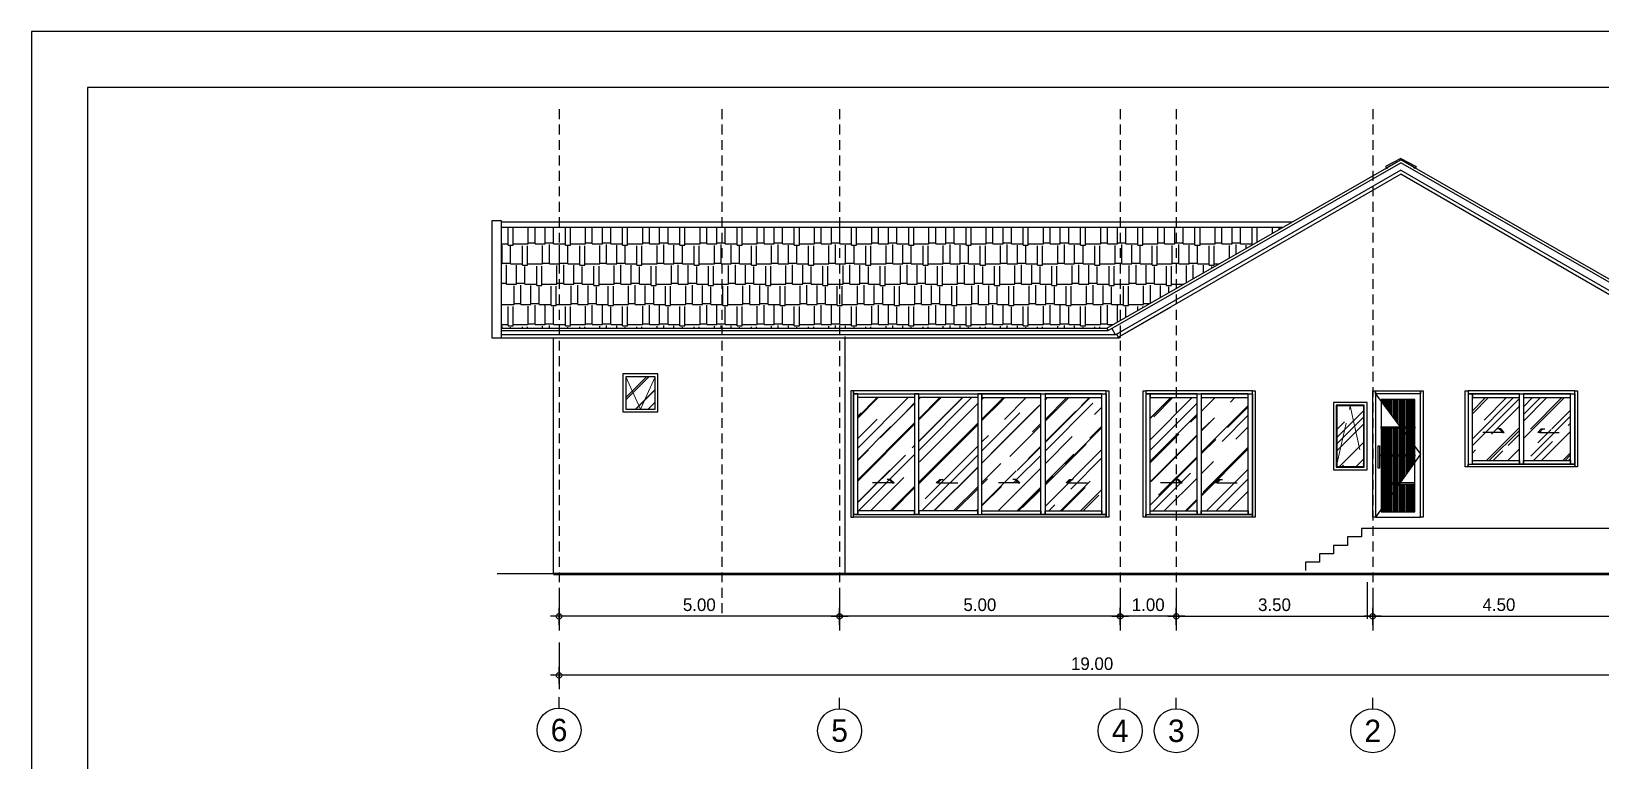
# Model space of a CAD drawing. Header units: inches. Extents: x -1366 to 1207, y -585 to 2554.
# Drawn here: x 510.58 to 538.54, y 1916.34 to 1929.32 of the extents above; entities that cross this region are included whole.
import ezdxf
from ezdxf.enums import TextEntityAlignment as Align

# ---------------------------------------------------------------- set-up
doc = ezdxf.new("R2010")
doc.units = ezdxf.units.IN
doc.header["$MEASUREMENT"] = 0
doc.header["$PDSIZE"] = 0.05
doc.linetypes.add('DASHED', pattern=[1.05, 0.8, -0.25])
doc.linetypes.add('HIDDEN', pattern=[0.375, 0.25, -0.125])
doc.layers.get('0').update_dxf_attribs({"linetype": 'CONTINUOUS'})
doc.layers.get('DEFPOINTS').update_dxf_attribs({"linetype": 'CONTINUOUS'})
for name, color, linetype in [('A_P-WALH', 7, 'CONTINUOUS'), ('Beam-1', 6, 'CONTINUOUS'), ('Colm-1', 7, 'CONTINUOUS'), ('DIM', 7, 'CONTINUOUS'), ('DIMS-BUBL', 5, 'CONTINUOUS'), ('Door-1', 9, 'CONTINUOUS'), ('Door-2', 8, 'CONTINUOUS'), ('GRID', 5, 'HIDDEN'), ('GRID-BUBL', 5, 'CONTINUOUS'), ('GRID-TEXT', 3, 'CONTINUOUS'), ('HEAD', 7, 'CONTINUOUS'), ('Roof-1', 7, 'CONTINUOUS'), ('Truss-1', 6, 'CONTINUOUS'), ('WALL', 7, 'CONTINUOUS'), ('Wind-1', 9, 'CONTINUOUS')]:
    doc.layers.add(name, color=color, linetype=linetype)
doc.layers.add('Bodr A3', color=13, linetype='CONTINUOUS', plot=False)
doc.styles.get("Standard").update_dxf_attribs({"font": 'CordiaUPC.ttf'})
doc.styles.add('style10', font='THSarabun.ttf')
doc.styles.add('style5', font='THSarabun.ttf')
doc.dimstyles.new('C-C100', dxfattribs={"dimtxt": 0.225, "dimasz": 0.15, "dimexe": 0.25, "dimexo": 0, "dimgap": 0.09, "dimtad": 1, "dimtih": 1, "dimtoh": 1, "dimzin": 0, "dimdsep": 46, "dimtxsty": 'style10', "dimblk1": 'B-2', "dimblk2": 'B-2', "dimsah": 1, "dimcen": 0.09, "dimdle": 0.18, "dimclrd": 1, "dimclre": 7, "dimclrt": 4, "dimadec": 0, "dimazin": 0, "dimtfac": 1, "dimtix": 1, "dimtmove": 2, "dimatfit": 3, "dimldrblk": 'B-2', "dimfxl": 1, "dimtolj": 1, "dimtzin": 0, "dimarcsym": 0})
doc.dimstyles.new('C-CC100', dxfattribs={"dimtxt": 0.225, "dimasz": 0.15, "dimexe": 0.25, "dimexo": 0, "dimgap": 0.09, "dimtad": 1, "dimtih": 1, "dimtoh": 1, "dimzin": 0, "dimdsep": 46, "dimtxsty": 'style10', "dimblk1": 'B-2', "dimblk2": 'B-2', "dimsah": 1, "dimcen": 0.09, "dimdle": 0.18, "dimclrd": 1, "dimclre": 7, "dimclrt": 2, "dimadec": 0, "dimazin": 0, "dimtfac": 1, "dimtix": 1, "dimtmove": 2, "dimatfit": 3, "dimldrblk": 'B-2', "dimfxl": 1, "dimtolj": 1, "dimtzin": 0, "dimarcsym": 0})
pattern_1 = [(45, (500.86867, 1921.7952), (0.339411, 0.9050967), [6, -0.8, 2, -0.4]), (45, (501.1034, 1922.3128), (-0.659024, 0.093338), [1.2, -0.132, 2.4, -0.3]), (45, (500.76967, 1922.17705), (1.2812775, 1.6602867), [3.2, -0.56, 1.6, -0.4])]
pattern_2 = [(45, (508.3767, 1921.7952), (0.339411, 0.905097), [6, -0.8, 2, -0.4]), (45, (508.61144, 1922.3128), (-0.659024, 0.093338), [1.2, -0.132, 2.4, -0.3]), (45, (508.2777, 1922.17705), (1.2812775, 1.6602867), [3.2, -0.56, 1.6, -0.4])]
pattern_3 = [(90, (574.44699, 1922.501456), (-0.0375, 0), []), (90, (574.45949, 1922.513956), (-0.0375, 0), [])]
pattern_4 = [(90, (574.44699, 1922.501456), (-0.0375, 3e-34), []), (90, (574.45949, 1922.513956), (-0.0375, 3e-34), [])]

# ---------------------------------------------------------------- blocks, each defined once
blk = doc.blocks.new('B-2')
at = {"layer": 'DIM'}
blk.add_line((-1, 0), (1, 0), dxfattribs=at)
at = {"layer": 'DIM', "color": 2}
blk.add_line((0, 1), (0, -1), dxfattribs=at)
blk.add_circle((0, 0), 0.325, dxfattribs=at)
blk = doc.blocks.new('*D663')
at = {"layer": 'DEFPOINTS', "color": 0, "transparency": 16777216}
for p in [(519.978, 1918.439), (538.978, 1918.439), (519.978, 1917.857)]:
    blk.add_point(p, dxfattribs=at)
at = {"layer": 'DIM', "color": 7, "lineweight": -2, "transparency": 16777216}
for p, q in [((519.978, 1918.439), (519.978, 1917.607)), ((538.978, 1918.439), (538.978, 1917.607))]:
    blk.add_line(p, q, dxfattribs=at)
at = {"layer": 'DIM', "color": 1, "lineweight": -2, "transparency": 16777216}
blk.add_line((538.828, 1917.857), (520.128, 1917.857), dxfattribs=at)
at = {"layer": 'DIM', "color": 1, "lineweight": -2, "transparency": 16777216, "xscale": 0.15, "yscale": 0.15, "zscale": 0.15, "rotation": 180}
blk.add_blockref('B-2', (519.978, 1917.857), dxfattribs=at)
at = {"layer": 'DIM', "color": 1, "lineweight": -2, "transparency": 16777216, "xscale": 0.15, "yscale": 0.15, "zscale": 0.15}
blk.add_blockref('B-2', (538.978, 1917.857), dxfattribs=at)
at = {"layer": 'DIM', "color": 2, "transparency": 16777216, "insert": (529.478, 1918.062), "char_height": 0.225, "attachment_point": 5, "style": 'style10'}
blk.add_mtext('\\A1;19.00', dxfattribs=at)
blk = doc.blocks.new('*D664')
at = {"layer": 'DEFPOINTS', "color": 0, "transparency": 16777216}
for p in [(534.478, 1919.379), (538.978, 1919.4), (538.978, 1918.907)]:
    blk.add_point(p, dxfattribs=at)
at = {"layer": 'DIM', "color": 7, "lineweight": -2, "transparency": 16777216}
for p, q in [((534.478, 1919.379), (534.478, 1918.657)), ((538.978, 1919.4), (538.978, 1918.657))]:
    blk.add_line(p, q, dxfattribs=at)
at = {"layer": 'DIM', "color": 1, "lineweight": -2, "transparency": 16777216}
blk.add_line((534.628, 1918.907), (538.828, 1918.907), dxfattribs=at)
at = {"layer": 'DIM', "color": 1, "lineweight": -2, "transparency": 16777216, "xscale": 0.15, "yscale": 0.15, "zscale": 0.15, "rotation": 180}
blk.add_blockref('B-2', (534.478, 1918.907), dxfattribs=at)
at = {"layer": 'DIM', "color": 1, "lineweight": -2, "transparency": 16777216, "xscale": 0.15, "yscale": 0.15, "zscale": 0.15}
blk.add_blockref('B-2', (538.978, 1918.907), dxfattribs=at)
at = {"layer": 'DIM', "color": 4, "transparency": 16777216, "insert": (536.728, 1919.113), "char_height": 0.225, "attachment_point": 5, "style": 'style10'}
blk.add_mtext('\\A1;4.50', dxfattribs=at)
blk = doc.blocks.new('*D665')
at = {"layer": 'DEFPOINTS', "color": 0, "transparency": 16777216}
for p in [(530.978, 1919.379), (534.478, 1919.4), (534.478, 1918.907)]:
    blk.add_point(p, dxfattribs=at)
at = {"layer": 'DIM', "color": 7, "lineweight": -2, "transparency": 16777216}
for p, q in [((530.978, 1919.379), (530.978, 1918.657)), ((534.478, 1919.4), (534.478, 1918.657))]:
    blk.add_line(p, q, dxfattribs=at)
at = {"layer": 'DIM', "color": 1, "lineweight": -2, "transparency": 16777216}
blk.add_line((531.128, 1918.907), (534.328, 1918.907), dxfattribs=at)
at = {"layer": 'DIM', "color": 1, "lineweight": -2, "transparency": 16777216, "xscale": 0.15, "yscale": 0.15, "zscale": 0.15, "rotation": 180}
blk.add_blockref('B-2', (530.978, 1918.907), dxfattribs=at)
at = {"layer": 'DIM', "color": 1, "lineweight": -2, "transparency": 16777216, "xscale": 0.15, "yscale": 0.15, "zscale": 0.15}
blk.add_blockref('B-2', (534.478, 1918.907), dxfattribs=at)
at = {"layer": 'DIM', "color": 4, "transparency": 16777216, "insert": (532.728, 1919.112), "char_height": 0.225, "attachment_point": 5, "style": 'style10'}
blk.add_mtext('\\A1;3.50', dxfattribs=at)
blk = doc.blocks.new('S-BBUP')
at = {"layer": 'GRID-BUBL'}
blk.add_line((0, 0.25), (0, 0), dxfattribs=at)
blk.add_circle((0, 0.75), 0.5, dxfattribs=at)
at = {"layer": 'GRID-TEXT'}
blk.add_attdef('X', text='', height=0.5, dxfattribs=at).set_placement((0, 0.75), align=Align.MIDDLE)
blk = doc.blocks.new('*D666')
at = {"layer": 'DEFPOINTS', "color": 0, "transparency": 16777216}
for p in [(519.978, 1919.4), (524.978, 1919.4), (519.978, 1918.907)]:
    blk.add_point(p, dxfattribs=at)
at = {"layer": 'DIM', "color": 7, "lineweight": -2, "transparency": 16777216}
for p, q in [((519.978, 1919.4), (519.978, 1918.657)), ((524.978, 1919.4), (524.978, 1918.657))]:
    blk.add_line(p, q, dxfattribs=at)
at = {"layer": 'DIM', "color": 1, "lineweight": -2, "transparency": 16777216}
blk.add_line((524.828, 1918.907), (520.128, 1918.907), dxfattribs=at)
at = {"layer": 'DIM', "color": 1, "lineweight": -2, "transparency": 16777216, "xscale": 0.15, "yscale": 0.15, "zscale": 0.15, "rotation": 180}
blk.add_blockref('B-2', (519.978, 1918.907), dxfattribs=at)
at = {"layer": 'DIM', "color": 1, "lineweight": -2, "transparency": 16777216, "xscale": 0.15, "yscale": 0.15, "zscale": 0.15}
blk.add_blockref('B-2', (524.978, 1918.907), dxfattribs=at)
at = {"layer": 'DIM', "color": 4, "transparency": 16777216, "insert": (522.478, 1919.112), "char_height": 0.225, "attachment_point": 5, "style": 'style10'}
blk.add_mtext('\\A1;5.00', dxfattribs=at)
blk = doc.blocks.new('*D668')
at = {"layer": 'DEFPOINTS', "color": 0, "transparency": 16777216}
for p in [(524.978, 1919.4), (529.978, 1919.379), (524.978, 1918.907)]:
    blk.add_point(p, dxfattribs=at)
at = {"layer": 'DIM', "color": 7, "lineweight": -2, "transparency": 16777216}
for p, q in [((524.978, 1919.4), (524.978, 1918.657)), ((529.978, 1919.379), (529.978, 1918.657))]:
    blk.add_line(p, q, dxfattribs=at)
at = {"layer": 'DIM', "color": 1, "lineweight": -2, "transparency": 16777216}
blk.add_line((529.828, 1918.907), (525.128, 1918.907), dxfattribs=at)
at = {"layer": 'DIM', "color": 1, "lineweight": -2, "transparency": 16777216, "xscale": 0.15, "yscale": 0.15, "zscale": 0.15, "rotation": 180}
blk.add_blockref('B-2', (524.978, 1918.907), dxfattribs=at)
at = {"layer": 'DIM', "color": 1, "lineweight": -2, "transparency": 16777216, "xscale": 0.15, "yscale": 0.15, "zscale": 0.15}
blk.add_blockref('B-2', (529.978, 1918.907), dxfattribs=at)
at = {"layer": 'DIM', "color": 4, "transparency": 16777216, "insert": (527.478, 1919.112), "char_height": 0.225, "attachment_point": 5, "style": 'style10'}
blk.add_mtext('\\A1;5.00', dxfattribs=at)
blk = doc.blocks.new('*D669')
at = {"layer": 'DEFPOINTS', "color": 0, "transparency": 16777216}
for p in [(529.978, 1919.4), (530.978, 1919.379), (529.978, 1918.907)]:
    blk.add_point(p, dxfattribs=at)
at = {"layer": 'DIM', "color": 7, "lineweight": -2, "transparency": 16777216}
for p, q in [((529.978, 1919.4), (529.978, 1918.657)), ((530.978, 1919.379), (530.978, 1918.657))]:
    blk.add_line(p, q, dxfattribs=at)
at = {"layer": 'DIM', "color": 1, "lineweight": -2, "transparency": 16777216}
blk.add_line((530.828, 1918.907), (530.128, 1918.907), dxfattribs=at)
at = {"layer": 'DIM', "color": 1, "lineweight": -2, "transparency": 16777216, "xscale": 0.15, "yscale": 0.15, "zscale": 0.15, "rotation": 180}
blk.add_blockref('B-2', (529.978, 1918.907), dxfattribs=at)
at = {"layer": 'DIM', "color": 1, "lineweight": -2, "transparency": 16777216, "xscale": 0.15, "yscale": 0.15, "zscale": 0.15}
blk.add_blockref('B-2', (530.978, 1918.907), dxfattribs=at)
at = {"layer": 'DIM', "color": 4, "transparency": 16777216, "insert": (530.478, 1919.112), "char_height": 0.225, "attachment_point": 5, "style": 'style10'}
blk.add_mtext('\\A1;1.00', dxfattribs=at)

msp = doc.modelspace()

# ---------------------------------------------------------------- hatches: boundary and pattern name
at = {"layer": 'A_P-WALH'}
h = msp.add_hatch(dxfattribs=at)
h.set_pattern_fill('AR-RSHKE', color=8, scale=0.03)
h.set_pattern_definition([(0, (-239.8394, 11.06217), (0.765, 0.36), [0.18, -0.15, 0.21, -0.09, 0.27, -0.12]), (0, (-239.6594, 11.07717), (0.765, 0.36), [0.15, -0.57, 0.12, -0.18]), (0, (-239.2994, 11.03967), (0.765, 0.36), [0.09, -0.93]), (90, (-239.83942, 11.06217), (-0.255, 0.36), [0.345, -1.095]), (90, (-239.65942, 11.06217), (-0.255, 0.36), [0.3375, -1.1025]), (90, (-239.50942, 11.06217), (-0.255, 0.36), [0.315, -1.125]), (90, (-239.29942, 11.03967), (-0.255, 0.36), [0.345, -1.095]), (90, (-239.20942, 11.03967), (-0.255, 0.36), [0.345, -1.095]), (90, (-238.93942, 11.06217), (-0.255, 0.36), [0.33, -1.11])])
h.paths.add_polyline_path([(519.9781, 1925.8344), (518.9521, 1925.8344), (518.9521, 1924.0391), (519.9781, 1924.0391)])
h.paths.add_polyline_path([(519.9781, 1925.8344), (519.9781, 1924.0391), (522.8781, 1924.0391), (522.8781, 1925.8344)])
h.paths.add_polyline_path([(522.8781, 1924.0391), (524.9781, 1924.0391), (524.9781, 1925.8344), (522.8781, 1925.8344)])
h.paths.add_polyline_path([(529.7432, 1924.0391), (529.9781, 1924.1736), (529.9781, 1925.8344), (524.9781, 1925.8344), (524.9781, 1924.0391)])
h.paths.add_polyline_path([(529.9781, 1924.1736), (530.9781, 1924.7459), (530.9781, 1925.8344), (529.9781, 1925.8344)])
h.paths.add_polyline_path([(532.8803, 1925.8344), (530.9781, 1925.8344), (530.9781, 1924.7459)])
at = {"layer": 'Door-1'}
h = msp.add_hatch(dxfattribs=at)
h.set_pattern_fill('AR-RROOF', color=251, scale=0.4, angle=45)
h.set_pattern_definition([(45, (546.5686, 1922.7098), (0.339411, 0.9050967), [6, -0.8, 2, -0.4]), (45, (546.80334, 1923.2274), (-0.659024, 0.093338), [1.2, -0.132, 2.4, -0.3]), (45, (546.4696, 1923.09162), (1.2812775, 1.6602867), [3.2, -0.56, 1.6, -0.4])])
h.paths.add_polyline_path([(521.2107, 1923.1596), (521.1488, 1923.0977), (521.1205, 1923.0977), (521.1824, 1923.1596)], flags=16)
h.paths.add_polyline_path([(521.1657, 1922.5977), (521.1657, 1923.1727), (521.6906, 1923.1727), (521.6906, 1922.5977)])
h = msp.add_hatch(dxfattribs=at)
h.set_pattern_fill('AR-RROOF', color=251, scale=0.4, angle=45)
h.set_pattern_definition(pattern_1)
h.paths.add_polyline_path([(528.6406, 1920.7831), (528.6406, 1922.8712), (528.6406, 1922.8012), (529.6531, 1922.8012), (529.6531, 1920.7831), (528.6406, 1920.7831)], is_closed=False)
h.paths.add_polyline_path([(529.1057, 1921.345), (529.0774, 1921.345), (529.0155, 1921.2832), (529.0438, 1921.2832)], flags=16)
h = msp.add_hatch(dxfattribs=at)
h.set_pattern_fill('AR-RROOF', color=251, scale=0.4, angle=45)
h.set_pattern_definition(pattern_2)
h.paths.add_polyline_path([(531.4236, 1920.7831), (531.4237, 1922.8712), (531.4237, 1922.8012), (532.2612, 1922.8012), (532.2611, 1920.7831), (531.4236, 1920.7831)], is_closed=False)
h.paths.add_polyline_path([(531.7683, 1921.345), (531.7401, 1921.345), (531.6782, 1921.2832), (531.7065, 1921.2832)], flags=16)
h = msp.add_hatch(dxfattribs=at)
h.set_pattern_fill('AR-RROOF', color=251, scale=0.4, angle=45)
h.set_pattern_definition(pattern_1)
h.paths.add_polyline_path([(525.3031, 1922.8013), (525.3031, 1920.7831), (526.3156, 1920.7831), (526.3156, 1922.8012)])
h = msp.add_hatch(dxfattribs=at)
h.set_pattern_fill('AR-RROOF', color=251, scale=0.4, angle=45)
h.set_pattern_definition(pattern_1)
h.paths.add_polyline_path([(527.4406, 1922.8012), (526.3906, 1922.8012), (526.3906, 1920.7831), (527.4406, 1920.7831)])
h.paths.add_polyline_path([(526.79, 1921.345), (526.7281, 1921.2832), (526.6998, 1921.2832), (526.7617, 1921.345)], flags=16)
h = msp.add_hatch(dxfattribs=at)
h.set_pattern_fill('AR-RROOF', color=251, scale=0.4, angle=45)
h.set_pattern_definition(pattern_1)
h.paths.add_polyline_path([(528.5656, 1922.8012), (527.5156, 1922.8012), (527.5156, 1920.7831), (528.5656, 1920.7831)])
h.paths.add_polyline_path([(528.1908, 1921.2832), (528.1625, 1921.2832), (528.1006, 1921.345), (528.1289, 1921.345)], flags=16)
h = msp.add_hatch(dxfattribs=at)
h.set_pattern_fill('AR-RROOF', color=251, scale=0.4, angle=45)
h.set_pattern_definition(pattern_2)
h.paths.add_polyline_path([(531.3486, 1922.8012), (530.5111, 1922.8012), (530.5111, 1920.7831), (531.3486, 1920.7831)])
h.paths.add_polyline_path([(531.0194, 1921.345), (531.0812, 1921.2832), (531.053, 1921.2832), (530.9911, 1921.345)], flags=16)
h = msp.add_hatch(dxfattribs=at)
h.set_pattern_fill('AR-RROOF', color=251, scale=0.4, angle=45)
h.set_pattern_definition([(45, (541.3123, 1921.64903), (0.339411, 0.905097), [6, -0.8, 2, -0.4]), (45, (541.54707, 1922.16663), (-0.659024, 0.093338), [1.2, -0.132, 2.4, -0.3]), (45, (541.21332, 1922.03087), (1.2812775, 1.660287), [3.2, -0.56, 1.6, -0.4])])
h.paths.add_polyline_path([(534.1957, 1922.0988), (534.1338, 1922.037), (534.1055, 1922.037), (534.1674, 1922.0988)], flags=16)
h.paths.add_polyline_path([(534.3181, 1921.5751), (533.8381, 1921.5751), (533.8381, 1922.6551), (534.3181, 1922.6551)])
h = msp.add_hatch(dxfattribs=at)
h.set_pattern_fill('ANSI32', color=39, scale=0.1, angle=135)
h.set_pattern_definition(pattern_3)
h.paths.add_polyline_path([(534.967, 1922.2827), (535.2298, 1922.2827), (535.2298, 1922.7702), (534.6298, 1922.7702), (534.6298, 1922.7358)])
h.paths.add_polyline_path([(535.2298, 1921.6546), (535.2298, 1921.9296), (534.9856, 1922.2577), (534.6298, 1922.2577), (534.6298, 1920.8108)], flags=17)
h = msp.add_hatch(dxfattribs=at)
h.set_pattern_fill('AR-RROOF', color=251, scale=0.4, angle=45)
h.set_pattern_definition([(45, (526.48617, 1921.79517), (0.339411, 0.905097), [6, -0.8, 2, -0.4]), (45, (526.72093, 1922.31277), (-0.659024, 0.093338), [1.2, -0.132, 2.4, -0.3]), (45, (526.38718, 1922.177), (1.2812775, 1.660287), [3.2, -0.56, 1.6, -0.4])])
h.paths.add_polyline_path([(537.0915, 1922.8012), (536.254, 1922.8012), (536.254, 1921.6831), (537.0915, 1921.6831)])
h.paths.add_polyline_path([(536.8241, 1922.1831), (536.7958, 1922.1831), (536.7339, 1922.245), (536.7622, 1922.245)], flags=16)
h = msp.add_hatch(dxfattribs=at)
h.set_pattern_fill('AR-RROOF', color=251, scale=0.4, angle=45)
h.set_pattern_definition([(45, (525.57367, 1921.79517), (0.339411, 0.905097), [6, -0.8, 2, -0.4]), (45, (525.80843, 1922.31277), (-0.659024, 0.093338), [1.2, -0.132, 2.4, -0.3]), (45, (525.47467, 1922.177), (1.2812775, 1.660287), [3.2, -0.56, 1.6, -0.4])])
h.paths.add_polyline_path([(538.004, 1921.6831), (537.1665, 1921.6831), (537.1665, 1922.8012), (538.004, 1922.8012)])
h.paths.add_polyline_path([(537.6464, 1922.245), (537.7083, 1922.1831), (537.7366, 1922.1831), (537.6747, 1922.245)], flags=16)
h = msp.add_hatch(dxfattribs=at)
h.set_pattern_fill('ANSI32', color=39, scale=0.1, angle=225)
h.set_pattern_definition(pattern_4)
h.paths.add_polyline_path([(535.2298, 1921.7827), (535.2298, 1921.9296), (534.9856, 1922.2577), (534.6298, 1922.2577), (534.6298, 1921.7827)])
h.paths.add_polyline_path([(535.2298, 1921.9296), (535.2298, 1922.2577), (534.9856, 1922.2577)], flags=17)
h = msp.add_hatch(dxfattribs=at)
h.set_pattern_fill('ANSI32', color=39, scale=0.1, angle=225)
h.set_pattern_definition(pattern_4)
h.paths.add_polyline_path([(535.2298, 1921.6546), (535.2298, 1921.7577), (534.6298, 1921.7577), (534.6298, 1921.2827), (534.9654, 1921.2827)])
h.paths.add_polyline_path([(534.9476, 1921.2577), (534.6298, 1920.8108), (534.6298, 1920.7702), (535.2298, 1920.7702), (535.2298, 1921.2577)])
h = msp.add_hatch(dxfattribs=at)
h.set_pattern_fill('ANSI32', color=39, scale=0.1, angle=225)
h.set_pattern_definition(pattern_3)
h.paths.add_polyline_path([(534.967, 1921.2577), (534.6298, 1920.8046), (534.6298, 1920.7702), (535.2298, 1920.7702), (535.2298, 1921.2577)])
h.paths.add_polyline_path([(534.967, 1921.2577), (534.6298, 1921.2577), (534.6298, 1920.8046)])

# ---------------------------------------------------------------- linework, layer by layer
for p, q in [((521.7406, 1923.2227), (521.1157, 1923.2227)), ((521.1157, 1923.2227), (521.1157, 1922.5477)), ((521.1157, 1923.2227), (521.1157, 1922.5477)), ((521.6906, 1923.1727), (521.1657, 1923.1727)), ((521.1657, 1923.1727), (521.1657, 1922.5977)), ((521.6906, 1922.5977), (521.6906, 1923.1727)), ((521.7406, 1922.5477), (521.7406, 1923.2227)), ((521.1657, 1922.5977), (521.6906, 1922.5977)), ((521.1157, 1922.5477), (521.7406, 1922.5477))]:
    msp.add_line(p, q)
at = {"linetype": 'DASHED', "lineweight": 18}
for p, q in [((521.4281, 1922.5977), (521.1657, 1923.1727)), ((521.6906, 1923.1727), (521.4281, 1922.5977)), ((533.8281, 1921.5651), (534.0781, 1922.6551)), ((534.0781, 1922.6551), (534.3181, 1921.5751))]:
    msp.add_line(p, q, dxfattribs=at)
at = {"layer": 'Beam-1', "lineweight": 50}
msp.add_line((519.8781, 1919.6651), (539.9781, 1919.6651), dxfattribs=at)
at = {"layer": 'Bodr A3'}
msp.add_lwpolyline([(510.5751, 1899.6244), (552.5751, 1899.6244), (552.5751, 1929.3244), (510.5751, 1929.3244)], close=True, dxfattribs=at)
at = {"layer": 'Colm-1'}
msp.add_line((534.3781, 1919.5151), (534.3781, 1918.8651), dxfattribs=at)
at = {"layer": 'Door-1'}
for points in [[(525.1781, 1920.6702), (525.2281, 1920.6702), (525.2281, 1922.9202), (525.1781, 1922.9202)], [(529.7281, 1922.9202), (525.2281, 1922.9202), (525.2281, 1922.8713), (529.7281, 1922.8712)], [(525.2281, 1920.7192), (525.3031, 1920.7192), (525.3031, 1922.8713), (525.2281, 1922.8713)], [(526.3156, 1922.8012), (525.3031, 1922.8013), (525.3031, 1922.8713), (526.3156, 1922.8712)], [(526.3156, 1920.7192), (526.3906, 1920.7192), (526.3906, 1922.8712), (526.3156, 1922.8712)], [(527.4406, 1922.8012), (526.3906, 1922.8012), (526.3906, 1922.8712), (527.4406, 1922.8712)], [(527.5156, 1922.8712), (527.4406, 1922.8712), (527.4406, 1920.7192), (527.5156, 1920.7192)], [(527.5156, 1922.8012), (528.5656, 1922.8012), (528.5656, 1922.8712), (527.5156, 1922.8712)], [(528.6406, 1920.7192), (528.5656, 1920.7192), (528.5656, 1922.8712), (528.6406, 1922.8712)], [(528.6406, 1922.8012), (529.6531, 1922.8012), (529.6531, 1922.8712), (528.6406, 1922.8712)], [(529.7281, 1920.7192), (529.6531, 1920.7192), (529.6531, 1922.8712), (529.7281, 1922.8712)], [(529.7781, 1920.6702), (529.7281, 1920.6702), (529.7281, 1922.9202), (529.7781, 1922.9202)], [(530.4361, 1920.6702), (530.3861, 1920.6702), (530.3861, 1922.9202), (530.4361, 1922.9202)], [(532.3361, 1922.9202), (530.4361, 1922.9202), (530.4361, 1922.8712), (532.3361, 1922.8712)], [(530.5111, 1922.8712), (530.4361, 1922.8712), (530.4361, 1920.7192), (530.5111, 1920.7192)], [(530.5111, 1922.8012), (531.3486, 1922.8012), (531.3486, 1922.8712), (530.5111, 1922.8712)], [(531.4236, 1920.7192), (531.3486, 1920.7192), (531.3486, 1922.8712), (531.4236, 1922.8712)], [(531.4237, 1922.8012), (532.2612, 1922.8012), (532.2612, 1922.8712), (531.4237, 1922.8712)], [(532.3361, 1920.7192), (532.2611, 1920.7192), (532.2612, 1922.8712), (532.3361, 1922.8712)], [(532.3861, 1920.6702), (532.3361, 1920.6702), (532.3361, 1922.9202), (532.3861, 1922.9202)], [(534.5298, 1920.6702), (534.4798, 1920.6702), (534.4798, 1922.9202), (534.5298, 1922.9202)], [(534.5298, 1922.9202), (535.3298, 1922.9202), (535.3298, 1922.8702), (534.5298, 1922.8702)], [(535.3298, 1922.8702), (534.5298, 1922.8702), (534.5298, 1920.6702), (535.3298, 1920.6702)], [(535.3798, 1920.6702), (535.3298, 1920.6702), (535.3298, 1922.9202), (535.3798, 1922.9202)], [(536.179, 1921.5702), (536.129, 1921.5702), (536.129, 1922.9202), (536.179, 1922.9202)], [(538.079, 1922.9202), (536.179, 1922.9202), (536.179, 1922.8712), (538.079, 1922.8712)], [(536.254, 1922.8712), (536.179, 1922.8712), (536.179, 1921.6191), (536.254, 1921.6191)], [(536.254, 1922.8012), (537.0915, 1922.8012), (537.0915, 1922.8712), (536.254, 1922.8712)], [(537.1665, 1921.6191), (537.0915, 1921.6191), (537.0915, 1922.8712), (537.1665, 1922.8712)], [(537.1665, 1922.8012), (538.004, 1922.8012), (538.004, 1922.8712), (537.1665, 1922.8712)], [(538.079, 1921.6191), (538.004, 1921.6191), (538.004, 1922.8712), (538.079, 1922.8712)], [(538.129, 1921.5702), (538.079, 1921.5702), (538.079, 1922.9202), (538.129, 1922.9202)], [(535.2298, 1922.7702), (534.6298, 1922.7702), (534.6298, 1920.7702), (535.2298, 1920.7702)], [(538.079, 1921.5702), (536.179, 1921.5702), (536.179, 1921.6191), (538.079, 1921.6191)], [(537.0915, 1921.6191), (536.254, 1921.6191), (536.254, 1921.6831), (537.0915, 1921.6831)], [(538.004, 1921.6191), (537.1665, 1921.6191), (537.1665, 1921.6831), (538.004, 1921.6831)], [(525.2281, 1920.7192), (525.3031, 1920.7192), (525.3031, 1920.7192), (525.2281, 1920.7192)], [(529.7281, 1920.6702), (525.2281, 1920.6702), (525.2281, 1920.7192), (529.7281, 1920.7192)], [(525.3031, 1920.7192), (526.3156, 1920.7192), (526.3156, 1920.7831), (525.3031, 1920.7831)], [(526.3156, 1920.7192), (526.3906, 1920.7192), (526.3906, 1920.7192), (526.3156, 1920.7192)], [(526.3906, 1920.7192), (527.4406, 1920.7192), (527.4406, 1920.7831), (526.3906, 1920.7831)], [(528.5656, 1920.7192), (527.5156, 1920.7192), (527.5156, 1920.7831), (528.5656, 1920.7831)], [(529.6531, 1920.7192), (528.6406, 1920.7192), (528.6406, 1920.7831), (529.6531, 1920.7831)], [(532.3361, 1920.6702), (530.4361, 1920.6702), (530.4361, 1920.7192), (532.3361, 1920.7192)], [(531.3486, 1920.7192), (530.5111, 1920.7192), (530.5111, 1920.7831), (531.3486, 1920.7831)], [(532.2611, 1920.7192), (531.4236, 1920.7192), (531.4236, 1920.7831), (532.2611, 1920.7831)]]:
    msp.add_lwpolyline(points, close=True, dxfattribs=at)
at = {"layer": 'Door-1', "color": 251}
msp.add_lwpolyline([(534.5298, 1922.8702), (535.3298, 1921.7952), (534.5298, 1920.6702)], dxfattribs=at)
at = {"layer": 'Door-1', "color": 33}
for points in [[(535.2298, 1922.2577), (534.6298, 1922.2577), (534.6298, 1922.2827), (535.2298, 1922.2827)], [(535.2298, 1921.7577), (534.6298, 1921.7577), (534.6298, 1921.7827), (535.2298, 1921.7827)], [(535.2298, 1921.2827), (534.6298, 1921.2827), (534.6298, 1921.2577), (535.2298, 1921.2577)]]:
    msp.add_lwpolyline(points, close=True, dxfattribs=at)
at = {"layer": 'Door-2'}
msp.add_lwpolyline([(534.6, 1921.5452), (534.575, 1921.5452), (534.575, 1921.9452), (534.6, 1921.9452)], close=True, dxfattribs=at)
at = {"layer": 'GRID', "ltscale": 0.7}
for p, q in [((519.9781, 1927.9387), (519.9781, 1918.9069)), ((522.8781, 1927.9387), (522.8781, 1918.9069)), ((524.9781, 1927.9387), (524.9781, 1918.9069)), ((529.9781, 1927.9387), (529.9781, 1918.9069)), ((530.9781, 1927.9387), (530.9781, 1918.9069)), ((534.4781, 1927.9387), (534.4781, 1918.9069))]:
    msp.add_line(p, q, dxfattribs=at)
at = {"layer": 'HEAD', "color": 5}
msp.add_lwpolyline([(511.5751, 1902.6969), (551.5751, 1902.6969), (551.5751, 1928.3244), (511.5751, 1928.3244)], close=True, dxfattribs=at)
at = {"layer": 'Roof-1'}
for p, q in [((533.0378, 1925.9246, 0), (518.9521, 1925.9246, 0)), ((532.8803, 1925.8344), (518.9521, 1925.8344, 0)), ((518.7781, 1925.044, 0), (518.7781, 1924.9538, 0))]:
    msp.add_line(p, q, dxfattribs=at)
at = {"layer": 'Roof-1', "elevation": 0}
for points in [[(534.9781, 1927.0635), (534.7058, 1926.9187), (534.7246, 1926.8838), (534.7472, 1926.8944), (534.7397, 1926.9085), (534.9781, 1927.035)], [(534.9781, 1927.0635), (535.2504, 1926.9187), (535.2317, 1926.8838), (535.209, 1926.8944), (535.2166, 1926.9085), (534.9781, 1927.035)]]:
    msp.add_lwpolyline(points, dxfattribs=at)
at = {"layer": 'Truss-1'}
for p, q in [((534.9793, 1926.8528), (529.8957, 1923.9178)), ((534.9793, 1926.7829), (529.9476, 1923.8778)), ((534.9781, 1926.8548), (540.5651, 1923.6292)), ((534.9781, 1926.7849), (539.9781, 1923.8981)), ((518.9521, 1924.0391), (529.7432, 1924.0391)), ((518.9521, 1923.9998), (529.7657, 1923.9998)), ((518.9521, 1923.9234), (529.8925, 1923.9234)), ((518.9521, 1923.8662), (529.9544, 1923.8662))]:
    msp.add_line(p, q, dxfattribs=at)
at = {"layer": 'WALL', "color": 0}
for p, q in [((529.7432, 1924.0391), (534.9781, 1927.035)), ((529.7619, 1923.9999), (534.9781, 1926.985)), ((540.7491, 1923.7324), (534.9781, 1927.035)), ((540.7305, 1923.693), (534.9781, 1926.985)), ((529.7433, 1924.0393), (529.7619, 1923.9999)), ((519.8781, 1919.6651), (519.8781, 1923.8662)), ((525.0781, 1919.6651), (525.0781, 1923.8899)), ((539.9781, 1920.4702), (534.2781, 1920.4702)), ((534.2781, 1920.4702), (534.2781, 1920.3202)), ((534.0281, 1920.1702), (533.7781, 1920.1702)), ((533.7781, 1920.1702), (533.7781, 1920.0202)), ((534.2781, 1920.3202), (534.0281, 1920.3202)), ((534.0281, 1920.3202), (534.0281, 1920.1702)), ((533.5281, 1919.8702), (533.2781, 1919.8702)), ((533.2781, 1919.8702), (533.2781, 1919.7202)), ((533.7781, 1920.0202), (533.5281, 1920.0202)), ((533.5281, 1920.0202), (533.5281, 1919.8702)), ((519.8781, 1919.6651), (518.8781, 1919.6651))]:
    msp.add_line(p, q, dxfattribs=at)
at = {"layer": 'WALL', "color": 0, "elevation": 0}
msp.add_lwpolyline([(518.9521, 1925.9516), (518.7781, 1925.9516), (518.7781, 1923.8662), (518.9521, 1923.8662)], close=True, dxfattribs=at)
at = {"layer": 'WALL', "color": 0}
msp.add_lwpolyline([(530.8793, 1924.4157), (529.9693, 1923.8903), (529.9793, 1923.873), (529.9576, 1923.8605), (529.9173, 1923.9303), (529.8957, 1923.9178), (529.8273, 1924.0373)], dxfattribs=at)
at = {"layer": 'WALL', "color": 2}
msp.add_lwpolyline([(534.3781, 1921.5151), (534.3781, 1922.7151), (533.7781, 1922.7151), (533.7781, 1921.5151), (534.3781, 1921.5151)], dxfattribs=at)
at = {"layer": 'WALL'}
msp.add_lwpolyline([(534.3281, 1921.5651), (534.3281, 1922.6651), (533.8281, 1922.6651), (533.8281, 1921.5651), (534.3281, 1921.5651)], dxfattribs=at)
at = {"layer": 'WALL', "color": 1}
msp.add_lwpolyline([(534.3181, 1921.5751), (534.3181, 1922.6551), (533.8381, 1922.6551), (533.8381, 1921.5751)], close=True, dxfattribs=at)
at = {"layer": 'Wind-1'}
for p, q in [((536.7958, 1922.1831), (536.441, 1922.1831)), ((537.4493, 1922.1831), (537.804, 1922.1831)), ((525.9204, 1921.2832), (525.5656, 1921.2832)), ((526.7281, 1921.2832), (527.0828, 1921.2832)), ((528.1625, 1921.2832), (527.8077, 1921.2832)), ((529.0438, 1921.2832), (529.3985, 1921.2832)), ((531.053, 1921.2832), (530.6982, 1921.2832)), ((531.7065, 1921.2832), (532.0612, 1921.2832))]:
    msp.add_line(p, q, dxfattribs=at)
for points in [[(536.7339, 1922.245), (536.7958, 1922.1831), (536.8241, 1922.1831), (536.7622, 1922.245), (536.7339, 1922.245), (536.6991, 1922.245)], [(537.5112, 1922.245), (537.4493, 1922.1831), (537.421, 1922.1831), (537.4829, 1922.245), (537.5112, 1922.245), (537.546, 1922.245)], [(525.8585, 1921.345), (525.9204, 1921.2832), (525.9487, 1921.2832), (525.8868, 1921.345), (525.8585, 1921.345), (525.8237, 1921.345)], [(526.79, 1921.345), (526.7281, 1921.2832), (526.6998, 1921.2832), (526.7617, 1921.345), (526.79, 1921.345), (526.8248, 1921.345)], [(528.1006, 1921.345), (528.1625, 1921.2832), (528.1908, 1921.2832), (528.1289, 1921.345), (528.1006, 1921.345), (528.0658, 1921.345)], [(529.1057, 1921.345), (529.0438, 1921.2832), (529.0155, 1921.2832), (529.0774, 1921.345), (529.1057, 1921.345), (529.1405, 1921.345)], [(530.9911, 1921.345), (531.053, 1921.2832), (531.0812, 1921.2832), (531.0194, 1921.345), (530.9911, 1921.345), (530.9562, 1921.345)], [(531.7683, 1921.345), (531.7065, 1921.2832), (531.6782, 1921.2832), (531.7401, 1921.345), (531.7683, 1921.345), (531.8032, 1921.345)]]:
    msp.add_lwpolyline(points, dxfattribs=at)

# ---------------------------------------------------------------- block references
at = {"layer": 'DIMS-BUBL'}
ref = msp.add_blockref('S-BBUP', (519.9781, 1917.47), dxfattribs=dict(at, xscale=0.7840000000000128, yscale=0.7840000000000128, zscale=0.7840000000000128, rotation=180))
ref.add_attrib('X', '6', dxfattribs={"layer": 'GRID-TEXT', "color": 2, "height": 0.4, "style": 'style5'}).set_placement((519.9781, 1916.882), align=Align.MIDDLE)
ref = msp.add_blockref('S-BBUP', (524.9781, 1917.4566), dxfattribs=dict(at, xscale=0.7840000000000128, yscale=0.7840000000000128, zscale=0.7840000000000128, rotation=180))
ref.add_attrib('X', '5', dxfattribs={"layer": 'GRID-TEXT', "color": 2, "height": 0.4, "style": 'style5'}).set_placement((524.9781, 1916.8686), align=Align.MIDDLE)
ref = msp.add_blockref('S-BBUP', (529.9781, 1917.4566), dxfattribs=dict(at, xscale=0.7840000000000128, yscale=0.7840000000000128, zscale=0.7840000000000128, rotation=180))
ref.add_attrib('X', '4', dxfattribs={"layer": 'GRID-TEXT', "color": 2, "height": 0.4, "style": 'style5'}).set_placement((529.9781, 1916.8686), align=Align.MIDDLE)
ref = msp.add_blockref('S-BBUP', (530.9781, 1917.4566), dxfattribs=dict(at, xscale=0.7840000000000128, yscale=0.7840000000000128, zscale=0.7840000000000128, rotation=180))
ref.add_attrib('X', '3', dxfattribs={"layer": 'GRID-TEXT', "color": 2, "height": 0.4, "style": 'style5'}).set_placement((530.9781, 1916.8686), align=Align.MIDDLE)
ref = msp.add_blockref('S-BBUP', (534.4781, 1917.4566), dxfattribs=dict(at, xscale=0.7840000000000128, yscale=0.7840000000000128, zscale=0.7840000000000128, rotation=180))
ref.add_attrib('X', '2', dxfattribs={"layer": 'GRID-TEXT', "color": 2, "height": 0.4, "style": 'style5'}).set_placement((534.4781, 1916.8686), align=Align.MIDDLE)

# ---------------------------------------------------------------- dimensions: what is measured, and where the dimension line sits
at = {"layer": 'DIM'}
for base, p1, p2, picture, middle in [((519.9781, 1918.9068), (524.9781, 1919.3996), (519.9781, 1919.3996), '*D666', (522.4781, 1919.1119)), ((524.9781, 1918.9068), (529.9781, 1919.3792), (524.9781, 1919.3996), '*D668', (527.4781, 1919.1119)), ((529.9781, 1918.9069), (530.9781, 1919.3792), (529.9781, 1919.3996), '*D669', (530.4781, 1919.1119))]:
    dim = msp.add_linear_dim(base=base, p1=p1, p2=p2, dimstyle='C-C100', override={"dimtxsty": 'style10', "dimldrblk": 'B-2'}, dxfattribs=at)
    dim.commit()
    dim.dimension.update_dxf_attribs({"geometry": picture, "text_midpoint": middle})
for base, p1, p2, picture, middle in [((534.4781, 1918.9069), (530.9781, 1919.3792), (534.4781, 1919.3996), '*D665', (532.7281, 1919.1124)), ((538.9781, 1918.9069), (534.4781, 1919.3792), (538.9781, 1919.3996), '*D664', (536.7281, 1919.1131))]:
    dim = msp.add_linear_dim(base=base, p1=p1, p2=p2, angle=180, dimstyle='C-C100', override={"dimtxsty": 'style10', "dimldrblk": 'B-2'}, dxfattribs=at)
    dim.commit()
    dim.dimension.update_dxf_attribs({"geometry": picture, "text_midpoint": middle})
dim = msp.add_linear_dim(base=(519.9781, 1917.8568), p1=(538.9781, 1918.4391), p2=(519.9781, 1918.4391), angle=180, dimstyle='C-CC100', dxfattribs=at)
dim.commit()
dim.dimension.update_dxf_attribs({"geometry": '*D663', "text_midpoint": (529.4781, 1918.0621)})

doc.saveas('drawing.dxf')
